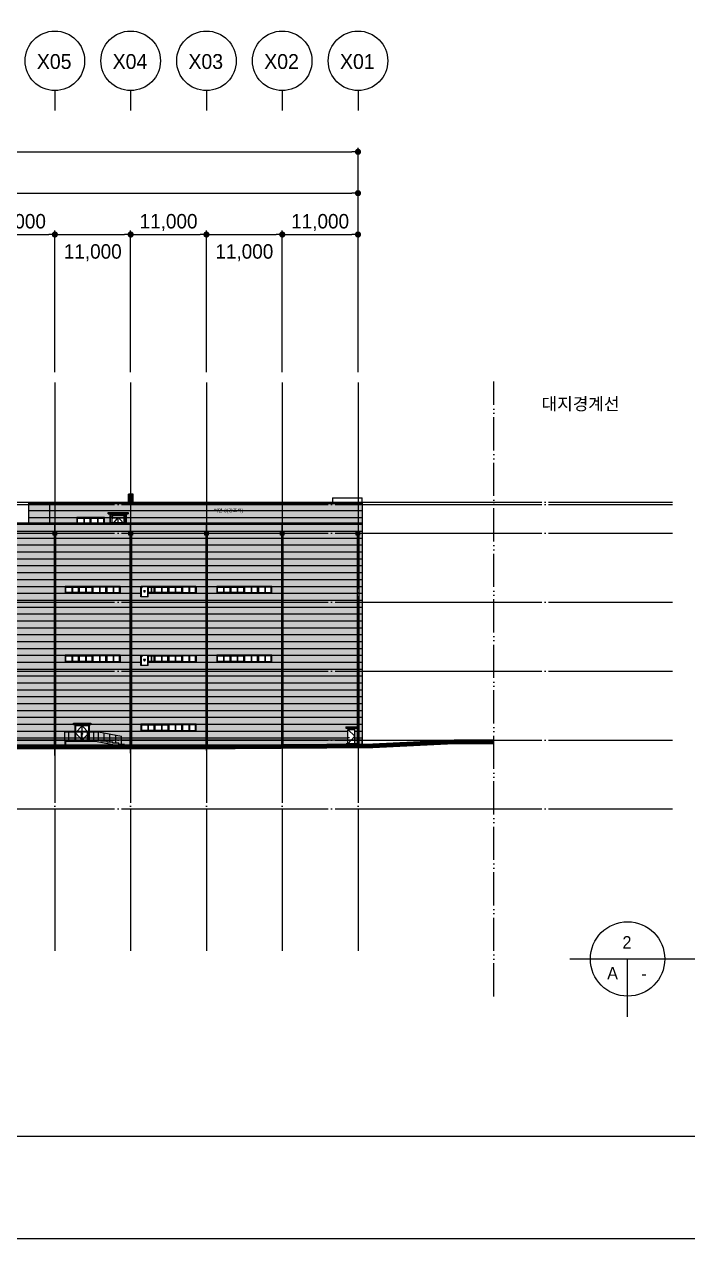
# Model space of a CAD drawing. Header units: millimetres. Extents: x 9068264 to 10076264, y 1307765 to 1705499.
# Drawn here: x 9873756 to 9970049, y 1307765 to 1483951 of the extents above; entities that cross this region are included whole.
import ezdxf
from ezdxf.enums import TextEntityAlignment as Align

# ---------------------------------------------------------------- set-up
doc = ezdxf.new("R2010")
doc.units = ezdxf.units.MM
doc.header["$LTSCALE"] = 1000
for name, pattern in [('03 단지-0902$0$HIDDEN', [0.375, 0.25, -0.125]), ('ACAD_ISO05W100', [33, 24, -3, 0, -3, 0, -3]), ('x-평면도$0$CEN', [6.2, 6, -0.1, 0, -0.1])]:
    doc.linetypes.add(name, pattern=pattern)
doc.layers.get('DEFPOINTS').update_dxf_attribs({"color": 151})
for name, color, linetype in [('3 dim0', 7, 'Continuous'), ('A-CON', 2, 'Continuous'), ('A-FIN-5', 8, 'Continuous'), ('A-TIT', 2, 'Continuous'), ('CON', 2, 'Continuous'), ('DOOR', 4, 'Continuous'), ('ELE-11', 7, 'Continuous'), ('ELE-2', 4, 'Continuous'), ('ELE-3', 6, 'Continuous'), ('ELE-8', 8, 'Continuous'), ('SYM', 7, 'Continuous'), ('SYM-2', 7, 'Continuous'), ('TEX', 3, 'Continuous'), ('WALb', 3, 'Continuous'), ('WID', 4, 'Continuous'), ('X-1~R평면도$0$COR', 4, 'Continuous'), ('x-평면도$0$A-DOOR', 4, 'Continuous'), ('x-평면도$0$A-중심선', 10, 'x-평면도$0$CEN'), ('노면', 252, 'Continuous'), ('도로체인', 6, 'Continuous')]:
    doc.layers.add(name, color=color, linetype=linetype)
for name, color, linetype, true_color in [('벽면1 (주조색)', 7, 'Continuous', 0xd3d1d2), ('벽면2 (보조색)', 7, 'Continuous', 0x888787), ('벽면3 (강조색)', 7, 'Continuous', 0x8b8871)]:
    doc.layers.add(name, color=color, linetype=linetype, true_color=true_color)
doc.styles.add('AUDIT_D_190715091641-0', font='')
doc.styles.add('돋움', font='')
doc.styles.get('AUDIT_D_190715091641-0').set_extended_font_data('Dotum')
doc.styles.get('돋움').set_extended_font_data('Dotum')
doc.dimstyles.new('scale600', dxfattribs={"dimscale": 600, "dimtxt": 2, "dimasz": 1, "dimexe": 1, "dimexo": 2.5, "dimgap": 0.8, "dimtad": 1, "dimdec": 0, "dimzin": 0, "dimdsep": 46, "dimlunit": 6, "dimtxsty": 'AUDIT_D_190715091641-0', "dimblk": 'DOT', "dimcen": 0, "dimdle": 1, "dimclrd": 256, "dimclre": 256, "dimclrt": 3, "dimadec": 0, "dimazin": 0, "dimtfac": 1, "dimtdec": 0, "dimtix": 1, "dimtmove": 2, "dimatfit": 3, "dimldrblk": 'DOT', "dimfxl": 0, "dimtolj": 1, "dimtzin": 0, "dimarcsym": 0})

# ---------------------------------------------------------------- blocks, each defined once
blk = doc.blocks.new('xxxxxxxx')
at = {"layer": 'DEFPOINTS', "linetype": 'ByBlock'}
for points in [[(44842066, -10941107), (45346066, -10941107), (45346066, -11297507), (44842066, -11297507)], [(44856466, -10955083), (45292815, -10955083), (45292815, -11282683), (44856466, -11282683)]]:
    blk.add_lwpolyline(points, close=True, dxfattribs=at)
blk = doc.blocks.new('_Dot')
at = {"color": 0, "linetype": 'ByBlock', "lineweight": -2}
blk.add_line((-0.5, 0), (-1, 0), dxfattribs=at)
at = {"color": 0, "linetype": 'ByBlock', "const_width": 0.5}
blk.add_lwpolyline([(-0.25, 0, 1), (0.25, 0, 1)], format="xyb", close=True, dxfattribs=at)
blk = doc.blocks.new('*D6')
at = {"layer": '3 dim0', "lineweight": -2, "transparency": 16777216}
for p, q in [((9768196, 1433501), (9768196, 1460051)), ((9769096, 1459451), (9921296, 1459451)), ((9922196, 1433501), (9922196, 1460051))]:
    blk.add_line(p, q, dxfattribs=at)
at = {"layer": 'DEFPOINTS', "color": 0, "transparency": 16777216}
for p in [(9922196, 1459451), (9768196, 1432001), (9922196, 1432001)]:
    blk.add_point(p, dxfattribs=at)
at = {"layer": '3 dim0', "lineweight": -2, "transparency": 16777216, "xscale": 900, "yscale": 900, "zscale": 900, "rotation": 180}
blk.add_blockref('_Dot', (9768196, 1459451), dxfattribs=at)
at = {"layer": '3 dim0', "lineweight": -2, "transparency": 16777216, "xscale": 900, "yscale": 900, "zscale": 900}
blk.add_blockref('_Dot', (9922196, 1459451), dxfattribs=at)
at = {"layer": '3 dim0', "color": 3, "transparency": 16777216, "insert": (9845196, 1461184), "char_height": 2100, "attachment_point": 5, "style": 'AUDIT_D_190715091641-0'}
blk.add_mtext('\\A1;154,000', dxfattribs=at)
blk = doc.blocks.new('*D7')
at = {"layer": '3 dim0', "lineweight": -2, "transparency": 16777216}
for p, q in [((9911196, 1433501), (9911196, 1454051)), ((9922196, 1433501), (9922196, 1454051)), ((9912096, 1453451), (9921296, 1453451))]:
    blk.add_line(p, q, dxfattribs=at)
at = {"layer": 'DEFPOINTS', "color": 0, "transparency": 16777216}
for p in [(9922196, 1453451), (9911196, 1432001), (9922196, 1432001)]:
    blk.add_point(p, dxfattribs=at)
at = {"layer": '3 dim0', "lineweight": -2, "transparency": 16777216, "xscale": 900, "yscale": 900, "zscale": 900, "rotation": 180}
blk.add_blockref('_Dot', (9911196, 1453451), dxfattribs=at)
at = {"layer": '3 dim0', "lineweight": -2, "transparency": 16777216, "xscale": 900, "yscale": 900, "zscale": 900}
blk.add_blockref('_Dot', (9922196, 1453451), dxfattribs=at)
at = {"layer": '3 dim0', "color": 3, "transparency": 16777216, "insert": (9916696, 1455184), "char_height": 2100, "attachment_point": 5, "style": 'AUDIT_D_190715091641-0'}
blk.add_mtext('\\A1;11,000', dxfattribs=at)
blk = doc.blocks.new('*D16')
at = {"layer": '3 dim0', "lineweight": -2, "transparency": 16777216}
for p, q in [((9900196, 1433501), (9900196, 1454051)), ((9911196, 1433501), (9911196, 1454051)), ((9901096, 1453451), (9910296, 1453451))]:
    blk.add_line(p, q, dxfattribs=at)
at = {"layer": 'DEFPOINTS', "color": 0, "transparency": 16777216}
for p in [(9911196, 1453451), (9900196, 1432001), (9911196, 1432001)]:
    blk.add_point(p, dxfattribs=at)
at = {"layer": '3 dim0', "lineweight": -2, "transparency": 16777216, "xscale": 900, "yscale": 900, "zscale": 900, "rotation": 180}
blk.add_blockref('_Dot', (9900196, 1453451), dxfattribs=at)
at = {"layer": '3 dim0', "lineweight": -2, "transparency": 16777216, "xscale": 900, "yscale": 900, "zscale": 900}
blk.add_blockref('_Dot', (9911196, 1453451), dxfattribs=at)
at = {"layer": '3 dim0', "color": 3, "transparency": 16777216, "insert": (9905696, 1450800), "char_height": 2100, "attachment_point": 5, "style": 'AUDIT_D_190715091641-0'}
blk.add_mtext('\\A1;11,000', dxfattribs=at)
blk = doc.blocks.new('*D17')
at = {"layer": '3 dim0', "lineweight": -2, "transparency": 16777216}
for p, q in [((9878196, 1433501), (9878196, 1454051)), ((9889196, 1433501), (9889196, 1454051)), ((9879096, 1453451), (9888296, 1453451))]:
    blk.add_line(p, q, dxfattribs=at)
at = {"layer": 'DEFPOINTS', "color": 0, "transparency": 16777216}
for p in [(9889196, 1453451), (9878196, 1432001), (9889196, 1432001)]:
    blk.add_point(p, dxfattribs=at)
at = {"layer": '3 dim0', "lineweight": -2, "transparency": 16777216, "xscale": 900, "yscale": 900, "zscale": 900, "rotation": 180}
blk.add_blockref('_Dot', (9878196, 1453451), dxfattribs=at)
at = {"layer": '3 dim0', "lineweight": -2, "transparency": 16777216, "xscale": 900, "yscale": 900, "zscale": 900}
blk.add_blockref('_Dot', (9889196, 1453451), dxfattribs=at)
at = {"layer": '3 dim0', "color": 3, "transparency": 16777216, "insert": (9883696, 1450800), "char_height": 2100, "attachment_point": 5, "style": 'AUDIT_D_190715091641-0'}
blk.add_mtext('\\A1;11,000', dxfattribs=at)
blk = doc.blocks.new('*D18')
at = {"layer": '3 dim0', "lineweight": -2, "transparency": 16777216}
for p, q in [((9889196, 1433501), (9889196, 1454051)), ((9900196, 1433501), (9900196, 1454051)), ((9890096, 1453451), (9899296, 1453451))]:
    blk.add_line(p, q, dxfattribs=at)
at = {"layer": 'DEFPOINTS', "color": 0, "transparency": 16777216}
for p in [(9900196, 1453451), (9889196, 1432001), (9900196, 1432001)]:
    blk.add_point(p, dxfattribs=at)
at = {"layer": '3 dim0', "lineweight": -2, "transparency": 16777216, "xscale": 900, "yscale": 900, "zscale": 900, "rotation": 180}
blk.add_blockref('_Dot', (9889196, 1453451), dxfattribs=at)
at = {"layer": '3 dim0', "lineweight": -2, "transparency": 16777216, "xscale": 900, "yscale": 900, "zscale": 900}
blk.add_blockref('_Dot', (9900196, 1453451), dxfattribs=at)
at = {"layer": '3 dim0', "color": 3, "transparency": 16777216, "insert": (9894696, 1455184), "char_height": 2100, "attachment_point": 5, "style": 'AUDIT_D_190715091641-0'}
blk.add_mtext('\\A1;11,000', dxfattribs=at)
blk = doc.blocks.new('*D20')
at = {"layer": '3 dim0', "lineweight": -2, "transparency": 16777216}
for p, q in [((9867196, 1433501), (9867196, 1454051)), ((9878196, 1433501), (9878196, 1454051)), ((9868096, 1453451), (9877296, 1453451))]:
    blk.add_line(p, q, dxfattribs=at)
at = {"layer": 'DEFPOINTS', "color": 0, "transparency": 16777216}
for p in [(9878196, 1453451), (9867196, 1432001), (9878196, 1432001)]:
    blk.add_point(p, dxfattribs=at)
at = {"layer": '3 dim0', "lineweight": -2, "transparency": 16777216, "xscale": 900, "yscale": 900, "zscale": 900, "rotation": 180}
blk.add_blockref('_Dot', (9867196, 1453451), dxfattribs=at)
at = {"layer": '3 dim0', "lineweight": -2, "transparency": 16777216, "xscale": 900, "yscale": 900, "zscale": 900}
blk.add_blockref('_Dot', (9878196, 1453451), dxfattribs=at)
at = {"layer": '3 dim0', "color": 3, "transparency": 16777216, "insert": (9872696, 1455184), "char_height": 2100, "attachment_point": 5, "style": 'AUDIT_D_190715091641-0'}
blk.add_mtext('\\A1;11,000', dxfattribs=at)
blk = doc.blocks.new('*D30')
at = {"layer": '3 dim0', "lineweight": -2, "transparency": 16777216}
for p, q in [((9706196, 1433501), (9706196, 1466051)), ((9922196, 1433501), (9922196, 1466051)), ((9707096, 1465451), (9921296, 1465451))]:
    blk.add_line(p, q, dxfattribs=at)
at = {"layer": 'DEFPOINTS', "color": 0, "transparency": 16777216}
for p in [(9922196, 1465451), (9706196, 1432001), (9922196, 1432001)]:
    blk.add_point(p, dxfattribs=at)
at = {"layer": '3 dim0', "lineweight": -2, "transparency": 16777216, "xscale": 900, "yscale": 900, "zscale": 900, "rotation": 180}
blk.add_blockref('_Dot', (9706196, 1465451), dxfattribs=at)
at = {"layer": '3 dim0', "lineweight": -2, "transparency": 16777216, "xscale": 900, "yscale": 900, "zscale": 900}
blk.add_blockref('_Dot', (9922196, 1465451), dxfattribs=at)
at = {"layer": '3 dim0', "color": 3, "transparency": 16777216, "insert": (9814196, 1467184), "char_height": 2100, "attachment_point": 5, "style": 'AUDIT_D_190715091641-0'}
blk.add_mtext('\\A1;216,000', dxfattribs=at)
blk = doc.blocks.new('AW-1')
at = {"ltscale": 0.1}
blk.add_wipeout([(0, 1000), (0, 0), (8000, 0), (8000, 1000)], dxfattribs=at).dxf.layer = 'DOOR'
at = {"layer": 'DOOR', "ltscale": 0.1}
for p, q in [((0, 1000), (0, 0)), ((8000, 1000), (0, 1000)), ((40, 960), (7960, 960)), ((40, 40), (40, 960)), ((7960, 40), (40, 40)), ((7960, 960), (7960, 40)), ((8000, 0), (8000, 1000)), ((0, 0), (8000, 0))]:
    blk.add_line(p, q, dxfattribs=at)
at = {"layer": 'DOOR', "color": 9, "ltscale": 0.1}
for p, q in [((100, 900), (980, 900)), ((100, 100), (100, 900)), ((980, 100), (100, 100)), ((980, 960), (980, 40)), ((1040, 900), (1920, 900)), ((1040, 900), (1040, 100)), ((1920, 100), (1040, 100)), ((1920, 100), (1920, 900)), ((1980, 40), (1980, 960)), ((2020, 40), (2020, 960)), ((2080, 900), (2970, 900)), ((2080, 100), (2080, 900)), ((2970, 100), (2080, 100)), ((2970, 960), (2970, 40)), ((3030, 900), (3920, 900)), ((3030, 900), (3030, 100)), ((3920, 100), (3030, 100)), ((3920, 100), (3920, 900)), ((3980, 40), (3980, 960)), ((4020, 40), (4020, 960)), ((4080, 100), (4080, 900)), ((4970, 900), (4080, 900)), ((4080, 100), (4970, 100)), ((4970, 900), (4970, 100)), ((5030, 960), (5030, 40)), ((5920, 900), (5030, 900)), ((5030, 100), (5920, 100)), ((5920, 100), (5920, 900)), ((5980, 40), (5980, 960)), ((6020, 40), (6020, 960)), ((6080, 100), (6080, 900)), ((6960, 900), (6080, 900)), ((6080, 100), (6960, 100)), ((6960, 900), (6960, 100)), ((7020, 960), (7020, 40)), ((7900, 900), (7020, 900)), ((7020, 100), (7900, 100)), ((7900, 100), (7900, 900))]:
    blk.add_line(p, q, dxfattribs=at)
blk = doc.blocks.new('RTRET')
at = {"ltscale": 0.1}
blk.add_wipeout([(131678, 216603), (130658, 216603), (130658, 217103), (123678, 217103), (123678, 218103), (131678, 218103)], dxfattribs=at).dxf.layer = 'WID'
for p, q in [((123678, 218103), (123678, 217103)), ((123678, 217103), (130658, 217103))]:
    blk.add_line(p, q)
at = {"layer": 'DOOR', "ltscale": 0.1}
for p, q in [((131678, 218103), (123678, 218103)), ((123678, 217103), (123678, 218103)), ((130658, 217103), (123678, 217103)), ((123718, 218063), (131638, 218063)), ((123718, 217143), (123718, 218063)), ((130658, 217143), (123718, 217143)), ((125658, 217143), (125658, 218063)), ((125698, 217143), (125698, 218063)), ((127658, 217143), (127658, 218063)), ((127698, 217143), (127698, 218063)), ((129658, 217143), (129658, 218063)), ((129698, 217143), (129698, 218063)), ((130658, 216603), (130658, 218063)), ((130698, 216643), (130698, 218063)), ((131638, 218063), (131638, 216643)), ((131678, 216603), (131678, 218103)), ((131678, 218103), (131678, 216603)), ((130658, 216603), (131678, 216603)), ((131638, 216643), (130698, 216643))]:
    blk.add_line(p, q, dxfattribs=at)
at = {"layer": 'DOOR', "color": 9, "ltscale": 0.1}
for p, q in [((123778, 218003), (124658, 218003)), ((123778, 217203), (123778, 218003)), ((124658, 217203), (123778, 217203)), ((124658, 218063), (124658, 217143)), ((124718, 218003), (125598, 218003)), ((124718, 218003), (124718, 217203)), ((125598, 217203), (124718, 217203)), ((125598, 217203), (125598, 218003)), ((125758, 217203), (125758, 218003)), ((126648, 218003), (125758, 218003)), ((125758, 217203), (126648, 217203)), ((126648, 218003), (126648, 217203)), ((126708, 218063), (126708, 217143)), ((127598, 218003), (126708, 218003)), ((126708, 217203), (127598, 217203)), ((127598, 217203), (127598, 218003)), ((127758, 217203), (127758, 218003)), ((128648, 218003), (127758, 218003)), ((127758, 217203), (128648, 217203)), ((128648, 218003), (128648, 217203)), ((128708, 218063), (128708, 217143)), ((129598, 218003), (128708, 218003)), ((128708, 217203), (129598, 217203)), ((129598, 217203), (129598, 218003)), ((129758, 217203), (129758, 218003)), ((130148, 218003), (129758, 218003)), ((129758, 217203), (130148, 217203)), ((130148, 218003), (130148, 217203)), ((130208, 218063), (130208, 217143)), ((130598, 218003), (130208, 218003)), ((130208, 217203), (130598, 217203)), ((130598, 217203), (130598, 218003))]:
    blk.add_line(p, q, dxfattribs=at)
at = {"layer": 'DOOR', "color": 10, "ltscale": 0.1, "elevation": 0}
for points in [[(131050, 217473), (131286, 217473, -0.575867), (131302, 217445), (131184, 217239, -0.5803225), (131152, 217239), (131034, 217445, -0.575867)], [(131050, 217461), (131286, 217461, -0.575867), (131291, 217451), (131173, 217245, -0.5803225), (131163, 217245), (131045, 217451, -0.575867)]]:
    blk.add_lwpolyline(points, format="xyb", close=True, dxfattribs=at)
at = {"layer": 'DOOR', "color": 10, "ltscale": 0.1}
blk.add_circle((131558, 217983), 43.8, dxfattribs=at)
at = {"layer": 'WID', "color": 1, "ltscale": 0.1}
for points in [[(131302, 217445), (131184, 217239, -0.5803225), (131152, 217239), (131034, 217445, -0.575867), (131050, 217473), (131286, 217473, -0.575867)], [(131602, 217983, 1), (131514, 217983, 1)]]:
    blk.add_lwpolyline(points, format="xyb", close=True, dxfattribs=at)
blk.add_lwpolyline([(131296, 217461), (131168, 217236), (131039, 217461)], close=True, dxfattribs=at)

msp = doc.modelspace()

# ---------------------------------------------------------------- hatches: boundary and pattern name
at = {"layer": '벽면1 (주조색)'}
h = msp.add_hatch(color=256, dxfattribs=at)
h.dxf.hatch_style = 1
h.paths.add_polyline_path([(9880905.2, 1382375.9), (9880905.2, 1382575.9), (9883405.2, 1382575.9), (9883405.2, 1382375.9)], flags=16)
h.paths.add_polyline_path([(9867866.5, 1382375.9), (9867866.5, 1382575.9), (9870366.5, 1382575.9), (9870366.5, 1382375.9)], flags=16)
h.paths.add_polyline_path([(9871145.6, 1382375.9), (9871145.6, 1382575.9), (9872745.6, 1382575.9), (9872745.6, 1382375.9)], flags=16)
h.paths.add_polyline_path([(9904000.8, 1380110.1), (9922820.6, 1380110.1), (9922820.6, 1411610.1), (9801195.6, 1411610.1), (9801195.6, 1380110.1), (9868116.5, 1380110.1), (9868116.5, 1382210.1), (9870116.5, 1382210.1), (9870116.5, 1380110.1), (9881155.2, 1380110.1), (9881155.2, 1382210.1), (9883155.2, 1382210.1), (9883155.2, 1380110.1)])
at = {"layer": '벽면2 (보조색)'}
msp.add_hatch(color=256, dxfattribs=at).paths.add_polyline_path([(9801195.6, 1376169.1), (9804345.8, 1376410.1), (9824345.8, 1377950.1), (9844345.8, 1379210.1), (9864345.8, 1379330.1), (9884345.8, 1379330.1), (9904345.8, 1379350.1), (9922820.6, 1379479.6), (9922820.6, 1380110.1), (9801195.6, 1380110.1)])
at = {"layer": '벽면3 (강조색)', "true_color": 0xa09583}
h = msp.add_hatch(color=252, dxfattribs=at)
h.dxf.hatch_style = 1
h.paths.add_polyline_path([(9888845.6, 1413125.9), (9888845.6, 1412925.9), (9885945.6, 1412925.9), (9885945.6, 1413125.9)], flags=16)
h.paths.add_polyline_path([(9888545.6, 1412760.1), (9888545.6, 1411610.1), (9922820.6, 1411610.1), (9922820.6, 1414610.1), (9877420.6, 1414610.1), (9874370.6, 1414610.1), (9874370.6, 1411610.1), (9881395.6, 1411610.1), (9881395.6, 1412410.1), (9885395.6, 1412410.1), (9885395.6, 1411610.1), (9886245.6, 1411610.1), (9886245.6, 1412760.1)])

# ---------------------------------------------------------------- linework, layer by layer
at = {"layer": '3 dim0'}
msp.add_lwpolyline([(9941885.3, 1429088.2, 0, 768, 0), (9944189.3, 1429088.2, 0, 0, 0), (9947705.9, 1429088.2, 0, 0, 0)], format="xyseb", dxfattribs=at)
at = {"layer": 'A-CON', "linetype": 'ACAD_ISO05W100', "ltscale": 0.2}
msp.add_line((9941885.3, 1342928.1), (9941885.3, 1432112.9), dxfattribs=at)
at = {"layer": 'A-FIN-5', "color": 8}
for p, q in [((9874370.6, 1414410.1), (9922820.6, 1414410.1)), ((9874370.6, 1413410.1), (9922820.6, 1413410.1)), ((9878195.6, 1414510.1), (9878195.6, 1411610.1)), ((9889195.6, 1414610.1), (9889195.6, 1411610.1)), ((9900195.6, 1414610.1), (9900195.6, 1411610.1)), ((9911195.6, 1414610.1), (9911195.6, 1411610.1)), ((9767570.6, 1411410.1), (9922820.6, 1411410.1)), ((9874370.6, 1412410.1), (9922820.6, 1412410.1)), ((9878195.6, 1377851.1), (9878195.6, 1411610.1)), ((9889195.6, 1378219.6), (9889195.6, 1411610.1)), ((9900195.6, 1378576.3), (9900195.6, 1411610.1)), ((9911195.6, 1378940.5), (9911195.6, 1411610.1)), ((9767570.6, 1410410.1), (9922820.6, 1410410.1)), ((9767570.6, 1409410.1), (9922820.6, 1409410.1)), ((9767570.6, 1408410.1), (9922820.6, 1408410.1)), ((9767570.6, 1407410.1), (9922820.6, 1407410.1)), ((9767570.6, 1406410.1), (9922820.6, 1406410.1)), ((9767570.6, 1405410.1), (9922820.6, 1405410.1)), ((9767570.6, 1404410.1), (9922820.6, 1404410.1)), ((9767570.6, 1403410.1), (9922820.6, 1403410.1)), ((9767570.6, 1402410.1), (9922820.6, 1402410.1)), ((9767570.6, 1401410.1), (9922820.6, 1401410.1)), ((9767570.6, 1400410.1), (9922820.6, 1400410.1)), ((9767570.6, 1399410.1), (9922820.6, 1399410.1)), ((9767570.6, 1398410.1), (9922820.6, 1398410.1)), ((9767570.6, 1397410.1), (9922820.6, 1397410.1)), ((9767570.6, 1396410.1), (9922820.6, 1396410.1)), ((9767570.6, 1395410.1), (9922820.6, 1395410.1)), ((9767570.6, 1394410.1), (9922820.6, 1394410.1)), ((9767570.6, 1393410.1), (9922820.6, 1393410.1)), ((9767570.6, 1392410.1), (9922820.6, 1392410.1)), ((9767570.6, 1391410.1), (9922820.6, 1391410.1)), ((9767570.6, 1390410.1), (9922820.6, 1390410.1)), ((9767570.6, 1389410.1), (9922820.6, 1389410.1)), ((9767570.6, 1388410.1), (9922820.6, 1388410.1)), ((9767570.6, 1387410.1), (9922820.6, 1387410.1)), ((9767570.6, 1386410.1), (9922820.6, 1386410.1)), ((9767570.6, 1385410.1), (9922820.6, 1385410.1)), ((9767570.6, 1384410.1), (9922820.6, 1384410.1)), ((9767570.6, 1383410.1), (9922820.6, 1383410.1)), ((9767570.6, 1382410.1), (9922820.6, 1382410.1)), ((9767570.6, 1381410.1), (9922820.6, 1381410.1)), ((9767570.6, 1380410.1), (9922820.6, 1380410.1)), ((9767570.6, 1379410.1), (9922820.6, 1379410.1))]:
    msp.add_line(p, q, dxfattribs=at)
at = {"layer": 'A-TIT'}
for p, q in [((9952915.3, 1348350, 80000), (10002389.5, 1348350, 80000)), ((9961315.3, 1339950, 80000), (9961315.3, 1348350, 80000))]:
    msp.add_line(p, q, dxfattribs=at)
msp.add_circle((9961315.3, 1348350, 80000), 5400, dxfattribs=at)
at = {"layer": 'CON'}
for p, q in [((9874370.6, 1414610.1), (9922820.6, 1414610.1)), ((9874370.6, 1414610.1), (9874370.6, 1411610.1)), ((9874370.6, 1414510.1), (9874370.6, 1411610.1)), ((9877420.6, 1414610.1), (9877420.6, 1411610.1)), ((9922820.6, 1414610.1), (9922820.6, 1379479.6)), ((9767570.6, 1411610.1), (9922820.6, 1411610.1)), ((9936157.4, 1380080.1), (9924321.9, 1379490.1)), ((9936158.6, 1380030.1), (9924323.4, 1379440.1)), ((9936159.9, 1379980.1), (9924324.8, 1379390.1)), ((9936161.1, 1379930.1), (9924326.2, 1379340.1)), ((9936162.3, 1379880.1), (9924327.6, 1379290.1)), ((9936163.6, 1379830.1), (9924329, 1379240.2)), ((9936164.8, 1379780.1), (9924330.5, 1379190.2)), ((9936166.1, 1379730.1), (9924331.9, 1379140.2)), ((9936167.3, 1379680.1), (9924333.3, 1379090.2)), ((9936168.6, 1379630.1), (9924334.7, 1379040.2)), ((9936169.8, 1379580.1), (9924336.1, 1378990.2)), ((9941885.3, 1380080.1), (9936157.4, 1380080.1)), ((9941885.3, 1380030.1), (9936158.6, 1380030.1)), ((9941885.3, 1379980.1), (9936159.9, 1379980.1)), ((9941885.3, 1379930.1), (9936161.1, 1379930.1)), ((9941885.3, 1379880.1), (9936162.3, 1379880.1)), ((9941885.3, 1379830.1), (9936163.6, 1379830.1)), ((9941885.3, 1379780.1), (9936164.8, 1379780.1)), ((9941885.3, 1379730.1), (9936166.1, 1379730.1)), ((9941885.3, 1379680.1), (9936167.3, 1379680.1)), ((9941885.3, 1379630.1), (9936168.6, 1379630.1)), ((9941885.3, 1379580.1), (9936169.8, 1379580.1)), ((9884345.8, 1379330.1), (9864345.8, 1379330.1)), ((9884345.8, 1379280.1), (9864346, 1379280.1)), ((9884345.9, 1379230.1), (9864346.1, 1379230.1)), ((9884345.9, 1379180.1), (9864346.3, 1379180.1)), ((9884345.9, 1379130.1), (9864346.4, 1379130.1)), ((9884345.9, 1379080.1), (9864346.6, 1379080.1)), ((9884346, 1379030.1), (9864346.7, 1379030.1)), ((9884346, 1378980.1), (9864346.9, 1378980.1)), ((9884346, 1378930.1), (9864347, 1378930.1)), ((9884346, 1378880.1), (9864347.2, 1378880.1)), ((9884346.1, 1378830.1), (9864347.3, 1378830.1)), ((9904345.8, 1379350.1), (9884345.8, 1379330.1)), ((9904346, 1379300.1), (9884345.8, 1379280.1)), ((9904346.2, 1379250.1), (9884345.9, 1379230.1)), ((9904346.4, 1379200.1), (9884345.9, 1379180.1)), ((9904346.6, 1379150.1), (9884345.9, 1379130.1)), ((9904346.8, 1379100.1), (9884345.9, 1379080.1)), ((9904347, 1379050.1), (9884346, 1379030.1)), ((9904347.2, 1379000.1), (9884346, 1378980.1)), ((9904347.4, 1378950.1), (9884346, 1378930.1)), ((9904347.6, 1378900.1), (9884346, 1378880.1)), ((9904347.8, 1378850.1), (9884346.1, 1378830.1))]:
    msp.add_line(p, q, dxfattribs=at)
at = {"layer": 'DOOR', "ltscale": 0.1}
for p, q in [((9881395.6, 1412410.1), (9881395.6, 1411610.1)), ((9885395.6, 1412410.1), (9881395.6, 1412410.1)), ((9881435.6, 1412370.1), (9885355.6, 1412370.1)), ((9881435.6, 1411610.1), (9881435.6, 1412370.1)), ((9885355.6, 1412370.1), (9885355.6, 1411610.1)), ((9885395.6, 1411610.1), (9885395.6, 1412410.1))]:
    msp.add_line(p, q, dxfattribs=at)
at = {"layer": 'DOOR', "color": 9, "ltscale": 0.1}
for p, q in [((9881495.6, 1412310.1), (9882375.6, 1412310.1)), ((9881495.6, 1411610.1), (9881495.6, 1412310.1)), ((9882375.6, 1412370.1), (9882375.6, 1411610.1)), ((9882435.6, 1412310.1), (9883315.6, 1412310.1)), ((9882435.6, 1412310.1), (9882435.6, 1411610.1)), ((9883315.6, 1411610.1), (9883315.6, 1412310.1)), ((9883375.6, 1411610.1), (9883375.6, 1412370.1)), ((9883415.6, 1411610.1), (9883415.6, 1412370.1)), ((9883475.6, 1412310.1), (9884365.6, 1412310.1)), ((9883475.6, 1411610.1), (9883475.6, 1412310.1)), ((9884365.6, 1412370.1), (9884365.6, 1411610.1)), ((9884425.6, 1412310.1), (9885315.6, 1412310.1)), ((9884425.6, 1412310.1), (9884425.6, 1411610.1)), ((9885315.6, 1411610.1), (9885315.6, 1412310.1))]:
    msp.add_line(p, q, dxfattribs=at)
at = {"layer": 'ELE-11'}
for p, q in [((9885945.6, 1413125.9), (9885945.6, 1412925.9)), ((9885945.6, 1413125.9), (9888845.6, 1413125.9)), ((9885945.6, 1413025.9), (9888845.6, 1413025.9)), ((9888845.6, 1413125.9), (9888845.6, 1412925.9)), ((9885945.6, 1412925.9), (9888845.6, 1412925.9)), ((9880905.2, 1382575.9), (9880905.2, 1382375.9)), ((9880905.2, 1382575.9), (9883405.2, 1382575.9)), ((9880905.2, 1382475.9), (9883405.2, 1382475.9)), ((9880905.2, 1382375.9), (9883405.2, 1382375.9)), ((9883405.2, 1382575.9), (9883405.2, 1382375.9))]:
    msp.add_line(p, q, dxfattribs=at)
at = {"layer": 'ELE-2'}
for p, q in [((9877945.6, 1410410.1), (9878445.6, 1409810.1)), ((9878445.6, 1410410.1), (9877945.6, 1409810.1)), ((9878095.6, 1409810.1), (9878095.6, 1379330.1)), ((9878095.6, 1409810.1), (9878295.6, 1409810.1)), ((9878295.6, 1409810.1), (9878295.6, 1379330.1)), ((9888945.6, 1410410.1), (9889445.6, 1409810.1)), ((9889445.6, 1410410.1), (9888945.6, 1409810.1)), ((9889095.6, 1409810.1), (9889095.6, 1379334.9)), ((9889095.6, 1409810.1), (9889295.6, 1409810.1)), ((9889295.6, 1409810.1), (9889295.6, 1379335.1)), ((9899945.6, 1410410.1), (9900445.6, 1409810.1)), ((9900445.6, 1410410.1), (9899945.6, 1409810.1)), ((9900095.6, 1409810.1), (9900095.6, 1379345.9)), ((9900095.6, 1409810.1), (9900295.6, 1409810.1)), ((9900295.6, 1409810.1), (9900295.6, 1379346.1)), ((9910945.6, 1410410.1), (9911445.6, 1409810.1)), ((9911445.6, 1410410.1), (9910945.6, 1409810.1)), ((9911095.6, 1409810.1), (9911095.6, 1379397.4)), ((9911095.6, 1409810.1), (9911295.6, 1409810.1)), ((9911295.6, 1409810.1), (9911295.6, 1379398.8)), ((9921945.6, 1410410.1), (9922420.6, 1409810.1)), ((9922420.6, 1410410.1), (9921945.6, 1409810.1)), ((9922095.6, 1409810.1), (9922295.6, 1409810.1))]:
    msp.add_line(p, q, dxfattribs=at)
for points in [[(9877945.6, 1410410.1), (9878445.6, 1410410.1), (9878445.6, 1409810.1), (9877945.6, 1409810.1)], [(9888945.6, 1410410.1), (9889445.6, 1410410.1), (9889445.6, 1409810.1), (9888945.6, 1409810.1)], [(9899945.6, 1410410.1), (9900445.6, 1410410.1), (9900445.6, 1409810.1), (9899945.6, 1409810.1)], [(9910945.6, 1410410.1), (9911445.6, 1410410.1), (9911445.6, 1409810.1), (9910945.6, 1409810.1)], [(9921945.6, 1410410.1), (9922420.6, 1410410.1), (9922420.6, 1409810.1), (9921945.6, 1409810.1)]]:
    msp.add_lwpolyline(points, close=True, dxfattribs=at)
at = {"layer": 'ELE-3'}
for p, q in [((9879635.6, 1380110.1), (9879635.6, 1381310.1)), ((9879635.6, 1381310.1), (9884515.6, 1381310.1)), ((9880244.4, 1380110.1), (9880244.4, 1381310.1)), ((9881144.4, 1380110.1), (9881144.4, 1381310.1)), ((9882044.4, 1380110.1), (9882044.4, 1381310.1)), ((9882944.4, 1380110.1), (9882944.4, 1381310.1)), ((9883844.4, 1380110.1), (9883844.4, 1381310.1)), ((9884515.6, 1380110.1), (9884515.6, 1381310.1)), ((9884515.6, 1381310.1), (9887875.6, 1380686.1)), ((9885355.6, 1379954.1), (9885355.6, 1381154.1)), ((9886195.6, 1379798.1), (9886195.6, 1380998.1)), ((9887035.6, 1379642.1), (9887035.6, 1380842.1)), ((9887875.6, 1379486.1), (9887875.6, 1380686.1))]:
    msp.add_line(p, q, dxfattribs=at)
at = {"layer": 'ELE-8'}
for p, q in [((9888876.7, 1415735.1), (9888876.7, 1415785.1)), ((9889556.7, 1415785.1), (9888876.7, 1415785.1)), ((9889556.7, 1415735.1), (9888876.7, 1415735.1)), ((9888876.7, 1414735.1), (9888876.7, 1414785.1)), ((9888885.7, 1414785.1), (9888876.7, 1414785.1)), ((9888885.7, 1414610.1), (9888885.7, 1415735.1)), ((9888897.7, 1414610.1), (9888897.7, 1415735.1)), ((9888941.7, 1414785.1), (9888897.7, 1414785.1)), ((9888941.7, 1414610.1), (9888941.7, 1415435.1)), ((9888991.7, 1414610.1), (9888991.7, 1415435.1)), ((9889441.7, 1415206.8), (9888991.7, 1415206.8)), ((9889441.7, 1415181.8), (9888991.7, 1415181.8)), ((9889007.8, 1414906.8), (9888991.7, 1414906.8)), ((9889007.8, 1414881.8), (9888991.7, 1414881.8)), ((9889007.8, 1414785.1), (9888991.7, 1414785.1)), ((9889007.8, 1415206.8), (9889007.8, 1415735.1)), ((9889007.8, 1414610.1), (9889007.8, 1415181.8)), ((9889032.8, 1415206.8), (9889032.8, 1415735.1)), ((9889032.8, 1414610.1), (9889032.8, 1415181.8)), ((9889196.7, 1414906.8), (9889032.8, 1414906.8)), ((9889196.7, 1414881.8), (9889032.8, 1414881.8)), ((9889196.7, 1414785.1), (9889032.8, 1414785.1)), ((9889196.7, 1415206.8), (9889196.7, 1415735.1)), ((9889196.7, 1414610.1), (9889196.7, 1415181.8)), ((9889236.7, 1415206.8), (9889236.7, 1415735.1)), ((9889236.7, 1414610.1), (9889236.7, 1415181.8)), ((9889400.5, 1414906.8), (9889236.7, 1414906.8)), ((9889400.5, 1414881.8), (9889236.7, 1414881.8)), ((9889400.5, 1414785.1), (9889236.7, 1414785.1)), ((9889400.5, 1415206.8), (9889400.5, 1415735.1)), ((9889400.5, 1414610.1), (9889400.5, 1415181.8)), ((9889425.5, 1415206.8), (9889425.5, 1415735.1)), ((9889425.5, 1414610.1), (9889425.5, 1415181.8)), ((9889441.7, 1414906.8), (9889425.5, 1414906.8)), ((9889441.7, 1414881.8), (9889425.5, 1414881.8)), ((9889441.7, 1414785.1), (9889425.5, 1414785.1)), ((9889441.7, 1414610.1), (9889441.7, 1415435.1)), ((9889491.7, 1414610.1), (9889491.7, 1415435.1)), ((9889535.7, 1414785.1), (9889491.7, 1414785.1)), ((9889535.7, 1414610.1), (9889535.7, 1415735.1)), ((9889547.7, 1414610.1), (9889547.7, 1415735.1)), ((9889556.7, 1414785.1), (9889547.7, 1414785.1)), ((9889556.7, 1415735.1), (9889556.7, 1415785.1)), ((9889556.7, 1414735.1), (9889556.7, 1414785.1)), ((9888885.7, 1414735.1), (9888876.7, 1414735.1)), ((9888941.7, 1414735.1), (9888897.7, 1414735.1)), ((9889007.8, 1414735.1), (9888991.7, 1414735.1)), ((9889196.7, 1414735.1), (9889032.8, 1414735.1)), ((9889400.5, 1414735.1), (9889236.7, 1414735.1)), ((9889441.7, 1414735.1), (9889425.5, 1414735.1)), ((9889535.7, 1414735.1), (9889491.7, 1414735.1)), ((9889556.7, 1414735.1), (9889547.7, 1414735.1))]:
    msp.add_line(p, q, dxfattribs=at)
for centre, start, end in [((9888966.7, 1415435.1), 359.999804, 180.000196), ((9889466.7, 1415435.1), 0, 180)]:
    msp.add_arc(centre, 25, start, end, dxfattribs=at)
at = {"layer": 'SYM'}
for p, q in [((9918495.6, 1415260.1), (9918495.6, 1414610.1)), ((9918495.6, 1415260.1), (9922820.6, 1415260.1)), ((9922820.6, 1414610.1), (9922820.6, 1415260.1))]:
    msp.add_line(p, q, dxfattribs=at)
at = {"layer": 'SYM-2'}
for p, q in [((9878195.6, 1474330.5), (9878195.6, 1471450.5)), ((9889195.6, 1474330.5), (9889195.6, 1471450.5)), ((9900195.6, 1474330.5), (9900195.6, 1471450.5)), ((9911195.6, 1474330.5), (9911195.6, 1471450.5)), ((9922195.6, 1474330.5), (9922195.6, 1471450.5))]:
    msp.add_line(p, q, dxfattribs=at)
for centre in [(9878195.6, 1478650.5), (9889195.6, 1478650.5), (9900195.6, 1478650.5), (9911195.6, 1478650.5), (9922195.6, 1478650.5)]:
    msp.add_circle(centre, 4320, dxfattribs=at)
at = {"layer": 'WALb'}
for p, q in [((9884935.6, 1380110.1), (9879635.6, 1380110.1)), ((9879635.6, 1380110.1), (9879635.6, 1379330.1)), ((9879785.6, 1379960.1), (9884081.8, 1379960.1)), ((9879785.6, 1379330.1), (9879785.6, 1379960.1)), ((9884081.8, 1379960.1), (9887404.2, 1379343.1)), ((9884935.6, 1379954.1), (9884935.6, 1380110.1)), ((9885775.6, 1379954.1), (9884935.6, 1379954.1)), ((9885775.6, 1379785.2), (9885775.6, 1379954.1)), ((9886615.6, 1379798.1), (9885775.6, 1379785.2)), ((9886615.6, 1379642.1), (9886615.6, 1379798.1)), ((9887455.6, 1379642.1), (9886615.6, 1379642.1)), ((9887455.6, 1379486.1), (9887455.6, 1379642.1)), ((9888295.6, 1379486.1), (9887455.6, 1379486.1)), ((9888295.6, 1379330.1), (9888295.6, 1379486.1))]:
    msp.add_line(p, q, dxfattribs=at)
at = {"layer": 'X-1~R평면도$0$COR', "linetype": 'Continuous'}
for p, q in [((9886245.6, 1411610.1), (9886245.6, 1412760.1)), ((9886245.6, 1412760.1), (9888545.6, 1412760.1)), ((9886275.6, 1411610.1), (9886275.6, 1412760.1)), ((9886495.6, 1412730.1), (9886275.6, 1412730.1)), ((9886495.6, 1412460.1), (9886275.6, 1412460.1)), ((9886495.6, 1412430.1), (9886275.6, 1412430.1)), ((9886495.6, 1411610.1), (9886495.6, 1412760.1)), ((9886525.6, 1411610.1), (9886525.6, 1412760.1)), ((9886525.6, 1412730.1), (9888265.6, 1412730.1)), ((9886525.6, 1412460.1), (9888265.6, 1412460.1)), ((9886525.6, 1412430.1), (9888265.6, 1412430.1)), ((9886525.6, 1412330.1), (9888265.6, 1412330.1)), ((9886540.6, 1412307.2), (9886540.6, 1412465.1)), ((9887395.6, 1412430.1), (9886696.2, 1411610.1)), ((9887395.6, 1411610.1), (9887395.6, 1412430.1)), ((9887395.6, 1412430.1), (9888095.1, 1411610.1)), ((9888250.6, 1412307.2), (9888250.6, 1412465.1)), ((9888265.6, 1411610.1), (9888265.6, 1412760.1)), ((9888295.6, 1411610.1), (9888295.6, 1412760.1)), ((9888295.6, 1412730.1), (9888515.6, 1412730.1)), ((9888295.6, 1412460.1), (9888515.6, 1412460.1)), ((9888295.6, 1412430.1), (9888515.6, 1412430.1)), ((9888515.6, 1411610.1), (9888515.6, 1412760.1)), ((9888545.6, 1411610.1), (9888545.6, 1412760.1))]:
    msp.add_line(p, q, dxfattribs=at)
msp.add_circle((9887495.6, 1412380.1), 15, dxfattribs=at)
for p in [(9886540.5, 1412473.7), (9886540.8, 1412298.7), (9888250.5, 1412298.7), (9888250.8, 1412473.7)]:
    msp.add_point(p, dxfattribs=at)
at = {"layer": 'x-평면도$0$A-DOOR', "linetype": 'Continuous'}
for p, q in [((9881195.2, 1382210.1), (9881195.2, 1380110.1)), ((9883115.2, 1382170.1), (9881195.2, 1382170.1)), ((9882155.2, 1380110.1), (9882155.2, 1382170.1)), ((9883115.2, 1380110.1), (9883115.2, 1382210.1)), ((9882065.2, 1381010.1), (9882145.2, 1381010.1)), ((9882105.2, 1380970.1), (9882105.2, 1381050.1)), ((9882165.2, 1381010.1), (9882245.2, 1381010.1)), ((9882205.2, 1380970.1), (9882205.2, 1381050.1))]:
    msp.add_line(p, q, dxfattribs=at)
for points in [[(9883155.2, 1382210.1), (9883155.2, 1380110.1), (9881155.2, 1380110.1), (9881155.2, 1382210.1), (9883155.2, 1382210.1)], [(9881195.2, 1381890.1), (9881205.2, 1381890.1), (9881205.2, 1381990.1), (9881195.2, 1381990.1)], [(9881195.2, 1381610.1), (9881205.2, 1381610.1), (9881205.2, 1381710.1), (9881195.2, 1381710.1)], [(9883115.2, 1381890.1), (9883105.2, 1381890.1), (9883105.2, 1381990.1), (9883115.2, 1381990.1)], [(9883115.2, 1381610.1), (9883105.2, 1381610.1), (9883105.2, 1381710.1), (9883115.2, 1381710.1)], [(9881195.2, 1380310.1), (9881205.2, 1380310.1), (9881205.2, 1380410.1), (9881195.2, 1380410.1)], [(9883115.2, 1380310.1), (9883105.2, 1380310.1), (9883105.2, 1380410.1), (9883115.2, 1380410.1)]]:
    msp.add_lwpolyline(points, dxfattribs=at)
msp.add_lwpolyline([(9882155.2, 1382170.1), (9883115.2, 1381160.1), (9882155.2, 1380110.1), (9881195.2, 1381160.1)], close=True, dxfattribs=at)
for centre in [(9882105.2, 1381010.1), (9882205.2, 1381010.1)]:
    msp.add_circle(centre, 30, dxfattribs=at)
at = {"layer": 'x-평면도$0$A-중심선', "ltscale": 5}
for p, q in [((9878195.6, 1432001.5), (9878195.6, 1349543.4)), ((9889195.6, 1432001.5), (9889195.6, 1349543.4)), ((9900195.6, 1432001.5), (9900195.6, 1349543.4)), ((9911195.6, 1432001.5), (9911195.6, 1349543.4)), ((9639859.6, 1414610.1), (9967856.6, 1414610.1)), ((9639859.6, 1414260.1), (9967856.6, 1414260.1)), ((9639859.6, 1410110.1), (9967856.6, 1410110.1)), ((9639859.6, 1370110.1), (9967856.6, 1370110.1))]:
    msp.add_line(p, q, dxfattribs=at)
at = {"layer": '노면'}
for points in [[(9885945.6, 1413125.9), (9888845.6, 1413125.9), (9888845.6, 1412925.9), (9885945.6, 1412925.9)], [(9886245.6, 1412760.1), (9888545.6, 1412760.1), (9888545.6, 1411610.1), (9886245.6, 1411610.1)], [(9880905.2, 1382575.9), (9883405.2, 1382575.9), (9883405.2, 1382375.9), (9880905.2, 1382375.9)], [(9881155.2, 1382210.1), (9883155.2, 1382210.1), (9883155.2, 1380110.1), (9881155.2, 1380110.1)]]:
    msp.add_lwpolyline(points, close=True, dxfattribs=at)
at = {"layer": '도로체인', "linetype": '03 단지-0902$0$HIDDEN', "ltscale": 10}
msp.add_line((9663985, 1414610.1), (9932439.6, 1414610.1), dxfattribs=at)

# ---------------------------------------------------------------- block references
at = {"layer": 'DEFPOINTS'}
msp.add_blockref('xxxxxxxx', (-35269801.8, 12605272), dxfattribs=at)

# ---------------------------------------------------------------- texts
at = {"layer": 'DEFPOINTS', "style": '돋움'}
msp.add_text('벽면-3(강조색)', height=500, rotation=360, dxfattribs=at).set_placement((9901236.8, 1413005.1), align=Align.BOTTOM_LEFT)
at = {"layer": 'SYM-2', "color": 3, "style": '돋움'}
for s, height, p in [('X05', 2160, (9878096.1, 1478550)), ('X04', 2160, (9889096.1, 1478550)), ('X03', 2160, (9900096.1, 1478550)), ('X02', 2160, (9911096.1, 1478550)), ('X01', 2160, (9922096.1, 1478550)), ('2', 1800, (9961226.5, 1350758.5, 80000)), ('A', 1800, (9959143, 1346278.7, 80000)), ('-', 1800, (9963701.8, 1346243.8, 80000))]:
    msp.add_text(s, height=height, dxfattribs=at).set_placement(p, align=Align.MIDDLE_CENTER)
at = {"layer": 'TEX', "color": 3, "style": '돋움'}
msp.add_text('대지경계선', height=1800, dxfattribs=at).set_placement((9948842.3, 1428871.8), align=Align.MIDDLE_LEFT)

# ---------------------------------------------------------------- dimensions: what is measured, and where the dimension line sits
at = {"layer": '3 dim0'}
for base, p1, p2, picture, middle in [((9922195.6, 1465450.5), (9706195.6, 1432001.5), (9922195.6, 1432001.5), '*D30', (9814195.6, 1467184.3)), ((9922195.6, 1459450.5), (9768195.6, 1432001.5), (9922195.6, 1432001.5), '*D6', (9845195.6, 1461184.3)), ((9878195.6, 1453450.5), (9867195.6, 1432001.5), (9878195.6, 1432001.5), '*D20', (9872695.6, 1455184.3)), ((9900195.6, 1453450.5), (9889195.6, 1432001.5), (9900195.6, 1432001.5), '*D18', (9894695.6, 1455184.3)), ((9922195.6, 1453450.5), (9911195.6, 1432001.5), (9922195.6, 1432001.5), '*D7', (9916695.6, 1455184.3))]:
    dim = msp.add_linear_dim(base=base, p1=p1, p2=p2, dimstyle='scale600', override={"dimtxt": 3.5, "dimasz": 1.5}, dxfattribs=at)
    dim.commit()
    dim.dimension.update_dxf_attribs({"geometry": picture, "text_midpoint": middle})
for base, p1, p2, picture, middle in [((9889195.6, 1453450.5), (9878195.6, 1432001.5), (9889195.6, 1432001.5), '*D17', (9883695.6, 1450800.1)), ((9911195.6, 1453450.5), (9900195.6, 1432001.5), (9911195.6, 1432001.5), '*D16', (9905695.6, 1450800.1))]:
    dim = msp.add_linear_dim(base=base, p1=p1, p2=p2, dimstyle='scale600', override={"dimtxt": 3.5, "dimasz": 1.5}, dxfattribs=at)
    dim.commit()
    dim.dimension.update_dxf_attribs({"geometry": picture, "text_midpoint": middle, "dimtype": 160})

# ---------------------------------------------------------------- next in the draw order: block references
at = {"ltscale": 0.1}
for p in [(9879695.7, 1401410.1), (9901695.7, 1401410.1), (9879695.7, 1391410.1), (9901695.7, 1391410.1), (9890695.7, 1381410.1)]:
    msp.add_blockref('AW-1', p, dxfattribs=at)
at = {"layer": 'WID', "color": 1, "xscale": -1}
for p in [(10022373.6, 1184306.9), (10022373.6, 1174310.6)]:
    msp.add_blockref('RTRET', p, dxfattribs=at)

# ---------------------------------------------------------------- next in the draw order: wipeouts: each hides what was drawn before it
msp.add_wipeout([(9921795.6, 1379572.4), (9920695.6, 1379572.4), (9920695.6, 1381672.4), (9921795.6, 1381672.4)]).dxf.layer = 'DOOR'

# ---------------------------------------------------------------- next in the draw order: linework, layer by layer
at = {"layer": 'CON'}
for p, q in [((9924321.9, 1379490.1), (9904345.8, 1379350.1)), ((9924323.4, 1379440.1), (9904346, 1379300.1)), ((9924324.8, 1379390.1), (9904346.2, 1379250.1)), ((9924326.2, 1379340.1), (9904346.4, 1379200.1)), ((9924327.6, 1379290.1), (9904346.6, 1379150.1)), ((9924329, 1379240.2), (9904346.8, 1379100.1)), ((9924330.5, 1379190.2), (9904347, 1379050.1)), ((9924331.9, 1379140.2), (9904347.2, 1379000.1)), ((9924333.3, 1379090.2), (9904347.4, 1378950.1)), ((9924334.7, 1379040.2), (9904347.6, 1378900.1)), ((9924336.1, 1378990.2), (9904347.8, 1378850.1))]:
    msp.add_line(p, q, dxfattribs=at)
at = {"layer": 'DOOR'}
for p, q in [((9920735.6, 1381632.4), (9921755.6, 1381632.4)), ((9920735.6, 1379572.4), (9920735.6, 1381632.4)), ((9921755.6, 1379572.4), (9921755.6, 1381632.4))]:
    msp.add_line(p, q, dxfattribs=at)
at = {"layer": 'DOOR', "color": 252}
for p, q in [((9921745.6, 1381552.4), (9921755.6, 1381552.4)), ((9921745.6, 1381452.4), (9921745.6, 1381552.4)), ((9921745.6, 1381452.4), (9921755.6, 1381452.4)), ((9920755.5, 1380472.4), (9920835.5, 1380472.4)), ((9920795.5, 1380432.4), (9920795.5, 1380512.4)), ((9920821.4, 1380487.4), (9920971.4, 1380487.4)), ((9920821.4, 1380457.4), (9920971.4, 1380457.4)), ((9921745.6, 1379872.4), (9921755.6, 1379872.4)), ((9921745.6, 1379772.4), (9921745.6, 1379872.4)), ((9921745.6, 1379772.4), (9921755.6, 1379772.4))]:
    msp.add_line(p, q, dxfattribs=at)
msp.add_circle((9920795.5, 1380472.4), 30, dxfattribs=at)
for start, end in [(150, 210), (330, 30)]:
    msp.add_arc((9920945.5, 1380472.4), 30, start, end, dxfattribs=at)
at = {"layer": 'ELE-11'}
for p, q in [((9920445.6, 1382038.2), (9920445.6, 1381838.2)), ((9920445.6, 1382038.2), (9922045.6, 1382038.2)), ((9920445.6, 1381938.2), (9922045.6, 1381938.2)), ((9920445.6, 1381838.2), (9922045.6, 1381838.2)), ((9922045.6, 1382038.2), (9922045.6, 1381838.2)), ((9920495.6, 1379572.4), (9920495.6, 1379464)), ((9922095.6, 1379572.4), (9920495.6, 1379572.4)), ((9922095.6, 1379572.4), (9922095.6, 1379517.7))]:
    msp.add_line(p, q, dxfattribs=at)
at = {"layer": 'ELE-2'}
for p, q in [((9922095.6, 1409810.1), (9922095.6, 1379474.5)), ((9922295.6, 1409810.1), (9922295.6, 1379475.9))]:
    msp.add_line(p, q, dxfattribs=at)
at = {"layer": 'x-평면도$0$A-DOOR', "linetype": 'Continuous'}
for p, q in [((9920735.6, 1381632.4), (9921755.6, 1380652.4)), ((9921755.6, 1380652.4), (9920735.6, 1379572.4)), ((9921755.6, 1380652.4), (9920735.6, 1379572.4))]:
    msp.add_line(p, q, dxfattribs=at)
at = {"layer": 'x-평면도$0$A-중심선', "ltscale": 5}
for p, q in [((9922195.6, 1432001.5), (9922195.6, 1349543.4)), ((9639859.6, 1400110.1), (9967856.6, 1400110.1)), ((9639859.6, 1390110.1), (9967856.6, 1390110.1)), ((9639859.6, 1380110.1), (9967856.6, 1380110.1))]:
    msp.add_line(p, q, dxfattribs=at)
at = {"layer": '벽면2 (보조색)'}
msp.add_lwpolyline([(9801195.6, 1376169.1), (9804345.8, 1376410.1), (9824345.8, 1377950.1), (9844345.8, 1379210.1), (9864345.8, 1379330.1), (9884345.8, 1379330.1), (9904345.8, 1379350.1), (9922820.6, 1379479.6), (9922820.6, 1380110.1), (9801195.6, 1380110.1), (9801195.6, 1376169.1)], close=True, dxfattribs=at)

doc.saveas('drawing.dxf')
